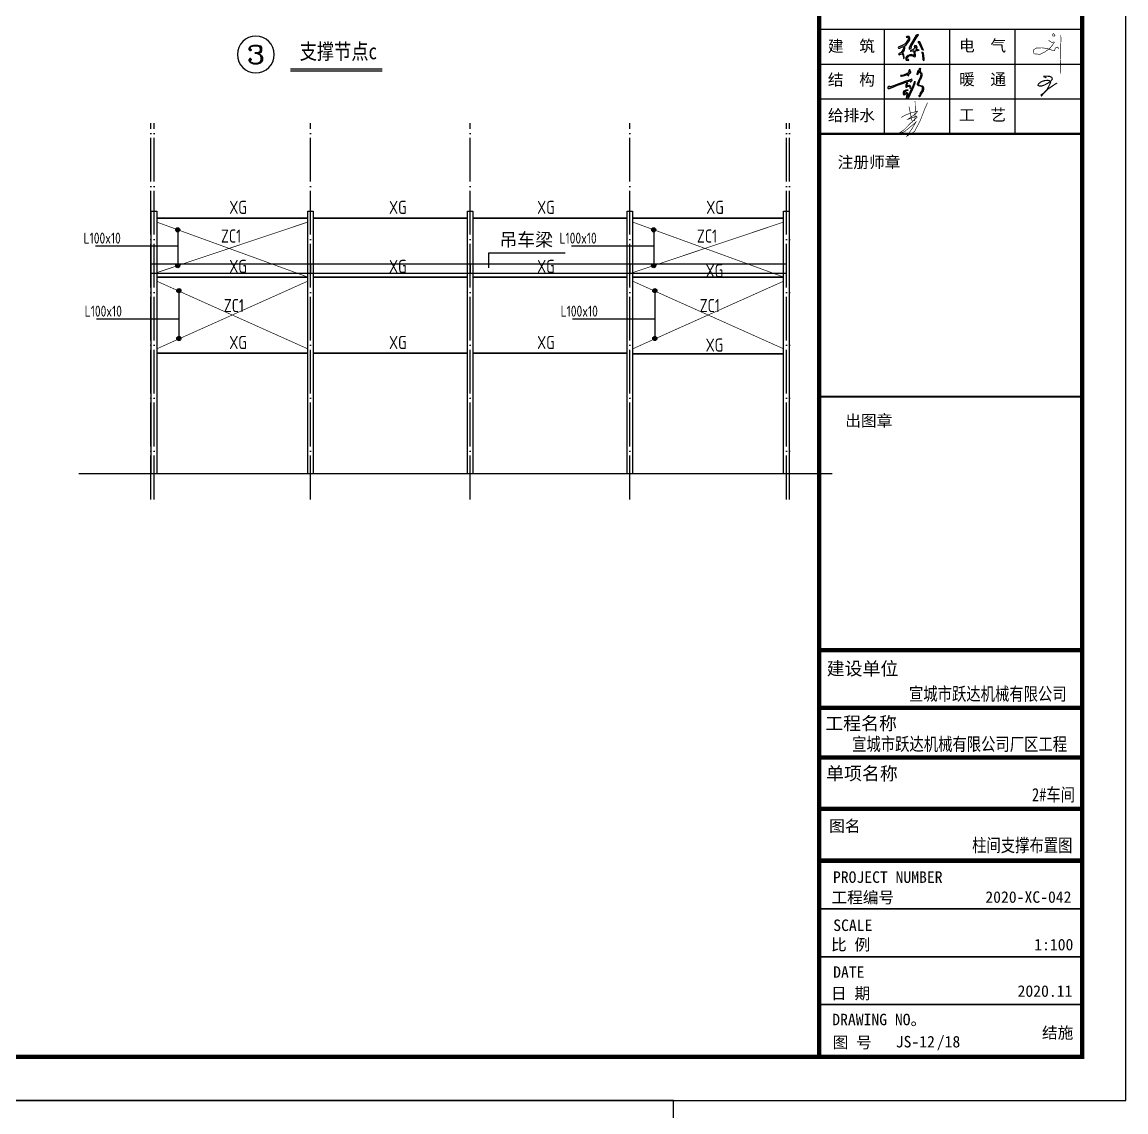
# Model space of a CAD drawing. Extents: x 69728788 to 150163257, y 20675998 to 43663798.
# Drawn here: x 75112183 to 75162631, y 20953765 to 21003570 of the extents above; entities that cross this region are included whole.
import ezdxf
from ezdxf.enums import TextEntityAlignment as Align

# ---------------------------------------------------------------- set-up
doc = ezdxf.new("R2010")
doc.units = 0
doc.header["$LTSCALE"] = 1000
doc.header["$MEASUREMENT"] = 0
doc.linetypes.add('DOTE', pattern=[2.42, 2, -0.2, 0.02, -0.2])
doc.linetypes.add('z', pattern=[36, 30, -2.5, 1, -2.5])
doc.layers.get('0').update_dxf_attribs({"linetype": 'CONTINUOUS'})
for name, color, linetype in [('DOTE', 251, 'DOTE'), ('PUB_DIM', 3, 'CONTINUOUS'), ('PUB_TEXT', 7, 'CONTINUOUS'), ('PUB_TITLE', 4, 'CONTINUOUS'), ('S', 2, 'CONTINUOUS'), ('SAXIS', 253, 'z'), ('TEXT', 7, 'CONTINUOUS'), ('图框', 253, 'CONTINUOUS'), ('线线', 150, 'CONTINUOUS'), ('钢柱', 3, 'CONTINUOUS')]:
    doc.layers.add(name, color=color, linetype=linetype)
doc.styles.add('-楷体_GB2312', font='', dxfattribs={"width": 0.8})
doc.styles.add('-黑体', font='simhei.ttf')
doc.styles.add('_HZDX', font='atssdeng.shx', dxfattribs={"width": 0.8, "bigfont": 'atssdchn.shx'})
doc.styles.add('COMP', font='complex', dxfattribs={"bigfont": 'hztxt'})
doc.styles.add('H1', font='', dxfattribs={"width": 0.7, "height": 300})
doc.styles.add('STYLE-黑体', font='simhei.ttf')
doc.styles.add('TSSD_Rein', font='atssdeng.shx', dxfattribs={"width": 0.7, "bigfont": 'atssdchn.shx'})
doc.styles.add('宋体', font='', dxfattribs={"width": 0.8})
doc.styles.add('黑体', font='simhei.ttf', dxfattribs={"width": 0.6, "height": 4.3})
doc.styles.get('-楷体_GB2312').set_extended_font_data('SimSun')
doc.styles.get('H1').set_extended_font_data('SimSun')
doc.styles.get('宋体').set_extended_font_data('SimSun')

# ---------------------------------------------------------------- blocks, each defined once
blk = doc.blocks.new('hui')
h = blk.add_hatch(color=256)
h.paths.add_polyline_path([(74395639, 22003696), (74395663, 22003679), (74395667, 22003630), (74395675, 22003538), (74395687, 22003513), (74395703, 22003522), (74395703, 22003553), (74395696, 22003618), (74395688, 22003678), (74395662, 22003699)])
h.paths.add_polyline_path([(74395556, 22003939), (74395591, 22003901), (74395638, 22003785), (74395686, 22003751), (74395675, 22003783), (74395650, 22003831), (74395625, 22003897), (74395602, 22003937), (74395573, 22003948)])
h.paths.add_polyline_path([(74395481, 22003829), (74395498, 22003834), (74395508, 22003812), (74395496, 22003801), (74395481, 22003804), (74395470, 22003788), (74395467, 22003777), (74395453, 22003764), (74395397, 22003741), (74395385, 22003735), (74395395, 22003724), (74395454, 22003735), (74395468, 22003732), (74395468, 22003710), (74395471, 22003632), (74395470, 22003616), (74395452, 22003634), (74395414, 22003649), (74395372, 22003644), (74395333, 22003630), (74395301, 22003600), (74395279, 22003568), (74395280, 22003545), (74395289, 22003520), (74395302, 22003520), (74395342, 22003514), (74395353, 22003535), (74395328, 22003535), (74395308, 22003543), (74395317, 22003574), (74395341, 22003607), (74395370, 22003626), (74395394, 22003629), (74395418, 22003630), (74395450, 22003612), (74395478, 22003596), (74395504, 22003607), (74395502, 22003629), (74395499, 22003699), (74395501, 22003735), (74395520, 22003744), (74395550, 22003738), (74395589, 22003750), (74395562, 22003760), (74395509, 22003762), (74395531, 22003787), (74395540, 22003818), (74395527, 22003851), (74395492, 22003859), (74395470, 22003849)])
h.paths.add_polyline_path([(74395563, 22004107), (74395522, 22004092), (74395462, 22003999), (74395380, 22003855), (74395359, 22003800), (74395361, 22003774), (74395398, 22003789), (74395416, 22003797), (74395406, 22003819), (74395405, 22003832), (74395516, 22004022), (74395555, 22004073), (74395569, 22004090)])
h.paths.add_polyline_path([(74395290, 22004049), (74395332, 22004041), (74395351, 22004021), (74395338, 22003992), (74395289, 22003924), (74395266, 22003894), (74395216, 22003866), (74395145, 22003832), (74395105, 22003816), (74395115, 22003796), (74395144, 22003796), (74395198, 22003823), (74395234, 22003823), (74395245, 22003810), (74395216, 22003757), (74395173, 22003698), (74395119, 22003663), (74395131, 22003645), (74395186, 22003664), (74395213, 22003652), (74395226, 22003593), (74395232, 22003560), (74395248, 22003564), (74395242, 22003584), (74395237, 22003640), (74395219, 22003670), (74395205, 22003683), (74395250, 22003752), (74395263, 22003791), (74395260, 22003828), (74395250, 22003841), (74395288, 22003870), (74395347, 22003943), (74395378, 22003987), (74395378, 22004020), (74395358, 22004059), (74395339, 22004063), (74395311, 22004060)])
blk.add_hatch(color=256).paths.add_polyline_path([(74395578, 22002959), (74395570, 22002975), (74395575, 22002994), (74395585, 22003020), (74395598, 22003054), (74395616, 22003080), (74395642, 22003142), (74395647, 22003165), (74395647, 22003186), (74395646, 22003207), (74395638, 22003229), (74395619, 22003245), (74395616, 22003256), (74395613, 22003279), (74395612, 22003294), (74395614, 22003308), (74395619, 22003333), (74395611, 22003335), (74395599, 22003333), (74395584, 22003303), (74395570, 22003287), (74395558, 22003264), (74395550, 22003230), (74395542, 22003206), (74395542, 22003194), (74395549, 22003187), (74395550, 22003197), (74395561, 22003224), (74395568, 22003241), (74395578, 22003261), (74395584, 22003264), (74395590, 22003258), (74395604, 22003235), (74395613, 22003222), (74395627, 22003210), (74395631, 22003185), (74395624, 22003169), (74395619, 22003122), (74395588, 22003070), (74395569, 22003032), (74395547, 22002991), (74395550, 22002954), (74395556, 22002946), (74395567, 22002932), (74395615, 22002923), (74395644, 22002922), (74395657, 22002912), (74395663, 22002895), (74395661, 22002856), (74395653, 22002833), (74395645, 22002817), (74395633, 22002801), (74395612, 22002759), (74395607, 22002727), (74395583, 22002709), (74395586, 22002694), (74395593, 22002684), (74395601, 22002684), (74395609, 22002698), (74395627, 22002736), (74395643, 22002763), (74395666, 22002798), (74395680, 22002821), (74395687, 22002858), (74395687, 22002893), (74395669, 22002924), (74395655, 22002933), (74395625, 22002941), (74395610, 22002942), (74395589, 22002953)])
h = blk.add_hatch(color=256)
h.paths.add_polyline_path([(74395012, 22002915), (74395058, 22002932), (74395139, 22002961), (74395181, 22002980), (74395231, 22002993), (74395260, 22003008), (74395294, 22003020), (74395316, 22003028), (74395354, 22003041), (74395372, 22003048), (74395382, 22003050), (74395384, 22003039), (74395379, 22003028), (74395388, 22003026), (74395394, 22003028), (74395410, 22003039), (74395419, 22003051), (74395428, 22003068), (74395420, 22003083), (74395401, 22003080), (74395359, 22003065), (74395281, 22003039), (74395185, 22003003), (74395125, 22002980), (74395037, 22002947), (74394986, 22002929), (74394979, 22002930), (74394954, 22002917), (74394937, 22002913), (74394933, 22002909), (74394913, 22002910), (74394911, 22002919), (74394907, 22002925), (74394897, 22002921), (74394891, 22002916), (74394874, 22002902), (74394871, 22002894), (74394874, 22002883), (74394883, 22002877), (74394906, 22002877), (74394969, 22002898)])
h.paths.add_polyline_path([(74395356, 22003211), (74395365, 22003215), (74395376, 22003218), (74395385, 22003224), (74395391, 22003228), (74395394, 22003234), (74395398, 22003240), (74395400, 22003252), (74395392, 22003262), (74395385, 22003259), (74395378, 22003251), (74395371, 22003246), (74395367, 22003254), (74395370, 22003259), (74395374, 22003267), (74395379, 22003276), (74395382, 22003284), (74395382, 22003291), (74395379, 22003296), (74395368, 22003298), (74395360, 22003297), (74395357, 22003293), (74395355, 22003285), (74395352, 22003278), (74395351, 22003267), (74395349, 22003259), (74395345, 22003245), (74395344, 22003235), (74395338, 22003227), (74395330, 22003224), (74395317, 22003215), (74395288, 22003203), (74395262, 22003194), (74395247, 22003187), (74395231, 22003180), (74395205, 22003174), (74395175, 22003172), (74395164, 22003168), (74395165, 22003156), (74395184, 22003154), (74395220, 22003159), (74395250, 22003169), (74395279, 22003178), (74395297, 22003188), (74395315, 22003195), (74395324, 22003199), (74395328, 22003195), (74395327, 22003185), (74395329, 22003174), (74395334, 22003165), (74395340, 22003164), (74395348, 22003168), (74395351, 22003175), (74395351, 22003189), (74395351, 22003202)])
h.paths.add_polyline_path([(74395305, 22002934), (74395305, 22002947), (74395304, 22002965), (74395312, 22002976), (74395325, 22002989), (74395323, 22002998), (74395307, 22003001), (74395296, 22002991), (74395289, 22002972), (74395284, 22002956), (74395285, 22002931), (74395284, 22002917), (74395282, 22002907), (74395289, 22002902), (74395299, 22002902), (74395310, 22002911), (74395319, 22002921), (74395335, 22002924), (74395356, 22002925), (74395364, 22002923), (74395373, 22002918), (74395377, 22002906), (74395374, 22002893), (74395377, 22002881), (74395384, 22002880), (74395392, 22002885), (74395395, 22002906), (74395390, 22002930), (74395376, 22002939), (74395350, 22002938), (74395319, 22002937)], flags=17)
h.paths.add_polyline_path([(74395295, 22002826), (74395305, 22002829), (74395328, 22002831), (74395328, 22002843), (74395318, 22002846), (74395300, 22002846), (74395292, 22002843), (74395279, 22002837), (74395268, 22002833), (74395264, 22002824), (74395268, 22002811), (74395274, 22002804), (74395284, 22002805), (74395286, 22002813)], flags=17)
h.paths.add_polyline_path([(74395250, 22002762), (74395256, 22002779), (74395256, 22002802), (74395253, 22002818), (74395241, 22002822), (74395234, 22002814), (74395231, 22002796), (74395226, 22002774), (74395226, 22002752), (74395234, 22002731), (74395239, 22002724), (74395256, 22002726), (74395269, 22002731), (74395279, 22002745), (74395289, 22002752), (74395296, 22002758), (74395305, 22002765), (74395316, 22002755), (74395314, 22002732), (74395308, 22002716), (74395306, 22002689), (74395301, 22002663), (74395296, 22002647), (74395301, 22002634), (74395315, 22002633), (74395329, 22002645), (74395353, 22002674), (74395378, 22002731), (74395411, 22002803), (74395457, 22002909), (74395486, 22002992), (74395491, 22003038), (74395469, 22002973), (74395432, 22002897), (74395407, 22002847), (74395373, 22002766), (74395356, 22002737), (74395334, 22002691), (74395321, 22002670), (74395322, 22002689), (74395327, 22002719), (74395333, 22002740), (74395331, 22002756), (74395323, 22002774), (74395312, 22002781), (74395300, 22002779), (74395283, 22002767), (74395274, 22002755), (74395263, 22002741), (74395251, 22002744)])
for points in [[(74395563, 22004107), (74395522, 22004092), (74395462, 22003999), (74395380, 22003855), (74395359, 22003800), (74395361, 22003774), (74395398, 22003789), (74395416, 22003797), (74395406, 22003819), (74395405, 22003832), (74395516, 22004022), (74395555, 22004073), (74395569, 22004090), (74395563, 22004107)], [(74395290, 22004049), (74395332, 22004041), (74395351, 22004021), (74395338, 22003992), (74395289, 22003924), (74395266, 22003894), (74395216, 22003866), (74395145, 22003832), (74395105, 22003816), (74395115, 22003796), (74395144, 22003796), (74395198, 22003823), (74395234, 22003823), (74395245, 22003810), (74395216, 22003757), (74395173, 22003698), (74395119, 22003663), (74395131, 22003645), (74395186, 22003664), (74395213, 22003652), (74395226, 22003593), (74395232, 22003560), (74395248, 22003564), (74395242, 22003584), (74395237, 22003640), (74395219, 22003670), (74395205, 22003683), (74395250, 22003752), (74395263, 22003791), (74395260, 22003828), (74395250, 22003841), (74395288, 22003870), (74395347, 22003943), (74395378, 22003987), (74395378, 22004020), (74395358, 22004059), (74395339, 22004063), (74395311, 22004060), (74395290, 22004049)], [(74395481, 22003829), (74395498, 22003834), (74395498, 22003834), (74395508, 22003812), (74395496, 22003801), (74395481, 22003804), (74395470, 22003788), (74395467, 22003777), (74395453, 22003764), (74395397, 22003741), (74395385, 22003735), (74395395, 22003724), (74395395, 22003724), (74395454, 22003735), (74395468, 22003732), (74395468, 22003710), (74395471, 22003632), (74395470, 22003616), (74395452, 22003634), (74395414, 22003649), (74395372, 22003644), (74395333, 22003630), (74395301, 22003600), (74395279, 22003568), (74395280, 22003545), (74395289, 22003520), (74395302, 22003520), (74395342, 22003514), (74395353, 22003535), (74395328, 22003535), (74395308, 22003543), (74395317, 22003574), (74395341, 22003607), (74395370, 22003626), (74395394, 22003629), (74395418, 22003630), (74395450, 22003612), (74395478, 22003596), (74395504, 22003607), (74395502, 22003629), (74395499, 22003699), (74395501, 22003735), (74395520, 22003744), (74395550, 22003738), (74395589, 22003750), (74395562, 22003760), (74395509, 22003762), (74395531, 22003787), (74395540, 22003818), (74395527, 22003851), (74395492, 22003859), (74395470, 22003849), (74395481, 22003829)], [(74395556, 22003939), (74395591, 22003901), (74395638, 22003785), (74395686, 22003751), (74395675, 22003783), (74395650, 22003831), (74395625, 22003897), (74395602, 22003937), (74395573, 22003948), (74395556, 22003939)], [(74395639, 22003696), (74395663, 22003679), (74395667, 22003630), (74395675, 22003538), (74395687, 22003513), (74395703, 22003522), (74395703, 22003553), (74395696, 22003618), (74395688, 22003678), (74395662, 22003699), (74395639, 22003696)], [(74395295, 22002826), (74395286, 22002813), (74395284, 22002805), (74395274, 22002804), (74395268, 22002811), (74395264, 22002824), (74395268, 22002833), (74395279, 22002837), (74395292, 22002843), (74395300, 22002846), (74395318, 22002846), (74395328, 22002843), (74395328, 22002831), (74395305, 22002829), (74395295, 22002826), (74395295, 22002826)]]:
    blk.add_lwpolyline(points)
for points, const_width in [([(74398644, 22004139), (74398678, 22004107), (74398693, 22004078), (74398669, 22004068), (74398643, 22004073), (74398637, 22004104), (74398649, 22004127)], 14), ([(74398822, 22004085), (74398829, 22004018), (74398823, 22003881), (74398821, 22003784), (74398818, 22003552), (74398815, 22003492), (74398816, 22003407), (74398823, 22003303), (74398823, 22003243), (74398819, 22003260), (74398818, 22003379), (74398825, 22003448)], 14), ([(74398542, 22003974), (74398618, 22003927), (74398667, 22003935), (74398676, 22003927), (74398633, 22003865), (74398581, 22003802), (74398532, 22003759), (74398440, 22003697), (74398345, 22003654), (74398209, 22003666), (74398203, 22003758), (74398264, 22003797), (74398395, 22003803), (74398518, 22003785), (74398623, 22003750), (74398679, 22003736), (74398699, 22003792), (74398709, 22003806), (74398751, 22003820), (74398778, 22003781)], 14), ([(74398496, 22003117), (74398436, 22003143), (74398437, 22003156), (74398468, 22003156), (74398570, 22003151), (74398618, 22003128), (74398632, 22003090), (74398603, 22003050), (74398536, 22002999), (74398450, 22002952), (74398388, 22002929), (74398329, 22002931), (74398300, 22002948), (74398313, 22002978), (74398370, 22003024), (74398445, 22003052), (74398529, 22003061), (74398577, 22003047), (74398591, 22003019), (74398580, 22002987), (74398549, 22002923), (74398510, 22002851), (74398446, 22002783), (74398401, 22002724), (74398380, 22002705), (74398373, 22002728), (74398446, 22002777), (74398526, 22002859), (74398692, 22002971), (74398739, 22003000)], 26), ([(74395495, 22002590), (74395498, 22002403), (74395494, 22002251), (74395492, 22002177), (74395482, 22002133)], 14), ([(74395177, 22002211), (74395252, 22002256), (74395400, 22002316), (74395549, 22002354), (74395521, 22002307), (74395331, 22002170), (74395400, 22002193), (74395523, 22002242), (74395540, 22002216), (74395409, 22002099), (74395238, 22001926), (74395115, 22001846), (74395252, 22001886), (74395427, 22002030), (74395514, 22002106), (74395426, 22001957), (74395306, 22001784), (74395482, 22001891), (74395613, 22002140), (74395703, 22002377), (74395777, 22002547)], 14), ([(74395356, 22002457), (74395414, 22002170), (74395431, 22002116), (74395443, 22002098)], 14)]:
    blk.add_lwpolyline(points, dxfattribs=dict(const_width=const_width))
for points in [[(74395578, 22003261), (74395568, 22003241), (74395561, 22003224), (74395550, 22003197), (74395549, 22003187), (74395542, 22003194), (74395542, 22003206), (74395550, 22003230), (74395558, 22003264), (74395570, 22003287), (74395584, 22003303), (74395599, 22003333), (74395611, 22003335), (74395619, 22003333), (74395614, 22003308), (74395612, 22003294), (74395613, 22003279), (74395616, 22003256), (74395619, 22003245), (74395638, 22003229), (74395646, 22003207), (74395647, 22003186), (74395647, 22003165), (74395642, 22003142), (74395616, 22003080), (74395598, 22003054), (74395585, 22003020), (74395575, 22002994), (74395570, 22002975), (74395578, 22002959), (74395589, 22002953), (74395610, 22002942), (74395625, 22002941), (74395655, 22002933), (74395669, 22002924), (74395687, 22002893), (74395687, 22002858), (74395680, 22002821), (74395666, 22002798), (74395643, 22002763), (74395627, 22002736), (74395609, 22002698), (74395601, 22002684), (74395593, 22002684), (74395586, 22002694), (74395583, 22002709), (74395607, 22002727), (74395612, 22002759), (74395633, 22002801), (74395645, 22002817), (74395653, 22002833), (74395661, 22002856), (74395663, 22002895), (74395657, 22002912), (74395644, 22002922), (74395615, 22002923), (74395567, 22002932), (74395556, 22002946), (74395550, 22002954), (74395547, 22002991), (74395569, 22003032), (74395588, 22003070), (74395619, 22003122), (74395624, 22003169), (74395631, 22003185), (74395627, 22003210), (74395613, 22003222), (74395604, 22003235), (74395590, 22003258), (74395584, 22003264), (74395578, 22003261)], [(74394979, 22002930), (74394954, 22002917), (74394937, 22002913), (74394933, 22002909), (74394913, 22002910), (74394911, 22002919), (74394907, 22002925), (74394897, 22002921), (74394891, 22002916), (74394874, 22002902), (74394871, 22002894), (74394874, 22002883), (74394883, 22002877), (74394906, 22002877), (74394969, 22002898), (74395012, 22002915), (74395058, 22002932), (74395139, 22002961), (74395181, 22002980), (74395231, 22002993), (74395260, 22003008), (74395294, 22003020), (74395316, 22003028), (74395354, 22003041), (74395372, 22003048), (74395382, 22003050), (74395384, 22003039), (74395379, 22003028), (74395388, 22003026), (74395394, 22003028), (74395410, 22003039), (74395419, 22003051), (74395428, 22003068), (74395420, 22003083), (74395401, 22003080), (74395359, 22003065), (74395281, 22003039), (74395185, 22003003), (74395125, 22002980), (74395037, 22002947), (74394986, 22002929), (74394979, 22002930)], [(74395231, 22003180), (74395205, 22003174), (74395175, 22003172), (74395164, 22003168), (74395165, 22003156), (74395184, 22003154), (74395220, 22003159), (74395250, 22003169), (74395279, 22003178), (74395297, 22003188), (74395315, 22003195), (74395324, 22003199), (74395324, 22003199), (74395328, 22003195), (74395327, 22003185), (74395329, 22003174), (74395334, 22003165), (74395340, 22003164), (74395348, 22003168), (74395351, 22003175), (74395351, 22003189), (74395351, 22003202), (74395356, 22003211), (74395365, 22003215), (74395376, 22003218), (74395385, 22003224), (74395391, 22003228), (74395394, 22003234), (74395398, 22003240), (74395400, 22003252), (74395392, 22003262), (74395385, 22003259), (74395378, 22003251), (74395371, 22003246), (74395371, 22003246), (74395371, 22003246), (74395367, 22003254), (74395370, 22003259), (74395374, 22003267), (74395379, 22003276), (74395382, 22003284), (74395382, 22003291), (74395379, 22003296), (74395368, 22003298), (74395360, 22003297), (74395357, 22003293), (74395355, 22003285), (74395352, 22003278), (74395351, 22003267), (74395349, 22003259), (74395345, 22003245), (74395344, 22003235), (74395338, 22003227), (74395330, 22003224), (74395317, 22003215), (74395288, 22003203), (74395262, 22003194), (74395247, 22003187), (74395231, 22003180)], [(74395226, 22002752), (74395226, 22002774), (74395231, 22002796), (74395234, 22002814), (74395241, 22002822), (74395253, 22002818), (74395256, 22002802), (74395256, 22002779), (74395250, 22002762), (74395251, 22002744), (74395263, 22002741), (74395274, 22002755), (74395283, 22002767), (74395300, 22002779), (74395312, 22002781), (74395323, 22002774), (74395331, 22002756), (74395333, 22002740), (74395327, 22002719), (74395322, 22002689), (74395321, 22002670), (74395334, 22002691), (74395356, 22002737), (74395373, 22002766), (74395407, 22002847), (74395432, 22002897), (74395469, 22002973), (74395491, 22003038), (74395486, 22002992), (74395457, 22002909), (74395411, 22002803), (74395378, 22002731), (74395353, 22002674), (74395329, 22002645), (74395315, 22002633), (74395301, 22002634), (74395296, 22002647), (74395301, 22002663), (74395306, 22002689), (74395308, 22002716), (74395314, 22002732), (74395314, 22002732), (74395316, 22002755), (74395305, 22002765), (74395296, 22002758), (74395289, 22002752), (74395279, 22002745), (74395269, 22002731), (74395256, 22002726), (74395239, 22002724), (74395234, 22002731), (74395226, 22002752)], [(74395305, 22002947), (74395304, 22002965), (74395312, 22002976), (74395325, 22002989), (74395323, 22002998), (74395307, 22003001), (74395296, 22002991), (74395289, 22002972), (74395284, 22002956), (74395285, 22002931), (74395284, 22002917), (74395282, 22002907), (74395289, 22002902), (74395299, 22002902), (74395310, 22002911), (74395319, 22002921), (74395335, 22002924), (74395356, 22002925), (74395364, 22002923), (74395373, 22002918), (74395377, 22002906), (74395374, 22002893), (74395377, 22002881), (74395384, 22002880), (74395392, 22002885), (74395395, 22002906), (74395390, 22002930), (74395376, 22002939), (74395350, 22002938), (74395319, 22002937), (74395305, 22002934), (74395305, 22002947)]]:
    blk.add_lwpolyline(points, close=True)
blk = doc.blocks.new('_INDEX1')
at = {"const_width": 0.035}
blk.add_lwpolyline([(-0.5, 0, 1), (0.5, 0, 1)], format="xyb", close=True, dxfattribs=at)
at = {"style": 'COMP', "width": 2.333333}
blk.add_attdef('1', text='', height=0.5, dxfattribs=at).set_placement((-0.25, -0.25), (0.25, -0.25), align=Align.FIT)

msp = doc.modelspace()

# ---------------------------------------------------------------- hatches: boundary and pattern name
at = {"layer": 'PUB_DIM'}
for points in [[(75119204.1, 20994077.3, 1), (75119391.9, 20994077.3, 1)], [(75140954.1, 20994077.3, 1), (75141141.9, 20994077.3, 1)], [(75119204.1, 20992433.5, 1), (75119391.9, 20992433.5, 1)], [(75140954.1, 20992433.5, 1), (75141141.9, 20992433.5, 1)], [(75119256, 20991294.4, 1), (75119443.7, 20991294.4, 1)], [(75141006, 20991294.4, 1), (75141193.7, 20991294.4, 1)], [(75119256, 20989111.4, 1), (75119443.7, 20989111.4, 1)], [(75141006, 20989111.4, 1), (75141193.7, 20989111.4, 1)]]:
    msp.add_hatch(color=256, dxfattribs=at).paths.add_polyline_path(points)

# ---------------------------------------------------------------- linework, layer by layer
msp.add_line((75128634.2, 21001332.9), (75124448, 21001332.9))
msp.add_lwpolyline([(75133520.4, 20992345), (75133520.4, 20993028), (75137002.6, 20993028)])
at = {"const_width": 50}
msp.add_lwpolyline([(75149216.9, 20982932.6), (75114775.9, 20982932.6)], dxfattribs=at)
at = {"layer": 'DOTE', "color": 25, "linetype": 'DOTE'}
for p, q in [((75118062.7, 20981758.8), (75118062.7, 20998944)), ((75118212.7, 20981758.8), (75118212.7, 20998944)), ((75125362.7, 20981758.8), (75125362.7, 20998944)), ((75132662.7, 20981758.8), (75132662.7, 20998944)), ((75139962.7, 20981758.8), (75139962.7, 20998944)), ((75147112.7, 20981758.8), (75147112.7, 20998944)), ((75147262.7, 20981758.8), (75147262.7, 20998944))]:
    msp.add_line(p, q, dxfattribs=at)
at = {"layer": 'PUB_DIM'}
for p, q in [((75119298, 20994097.7), (75119298, 20992433.5)), ((75141048, 20994097.7), (75141048, 20992433.5)), ((75119298, 20993327.1), (75115538.7, 20993327.1)), ((75141048, 20993327.1), (75137288.7, 20993327.1)), ((75119349.8, 20991275.9), (75119349.8, 20989111.4)), ((75141099.8, 20991275.9), (75141099.8, 20989111.4)), ((75119349.8, 20989989.6), (75115590.5, 20989989.6)), ((75141099.8, 20989989.6), (75137340.5, 20989989.6))]:
    msp.add_line(p, q, dxfattribs=at)
for centre in [(75119298, 20994077.3), (75141048, 20994077.3), (75119298, 20992433.5), (75141048, 20992433.5), (75119349.8, 20991294.4), (75141099.8, 20991294.4), (75119349.8, 20989111.4), (75141099.8, 20989111.4)]:
    msp.add_circle(centre, 93.9, dxfattribs=at)
at = {"layer": 'PUB_TEXT', "const_width": 60}
msp.add_lwpolyline([(75124442.3, 21001424.2), (75128647.8, 21001424.2)], dxfattribs=at)
at = {"layer": 'PUB_TITLE'}
for points in [[(75043830.5, 20954287.7), (75162630.5, 20954287.7), (75162630.5, 21038287.7), (75043830.5, 21038287.7)], [(75043830.5, 20908087.7), (75141950.5, 20908087.7), (75141950.5, 20954287.7), (75043830.5, 20954287.7)]]:
    msp.add_lwpolyline(points, close=True, dxfattribs=at)
at = {"layer": 'PUB_TITLE', "const_width": 200}
msp.add_lwpolyline([(75048830.5, 20956287.7), (75160630.5, 20956287.7), (75160630.5, 21036287.7), (75048830.5, 21036287.7)], close=True, dxfattribs=at)
at = {"layer": 'PUB_TITLE', "const_width": 30}
for points in [[(75118337.7, 20992118.8), (75125237.7, 20994429.9)], [(75118337.7, 20994429.9), (75125237.7, 20991918.8)], [(75118337.7, 20992118.8), (75125237.7, 20994429.9)], [(75118337.7, 20994429.9), (75125237.7, 20991918.8)], [(75140087.7, 20992118.8), (75146987.7, 20994429.9)], [(75140087.7, 20994429.9), (75146987.7, 20991918.8)], [(75140087.7, 20992118.8), (75146987.7, 20994429.9)], [(75140087.7, 20994429.9), (75146987.7, 20991918.8)], [(75118337.7, 20988636.9), (75125237.7, 20991729.9)], [(75118337.7, 20991729.9), (75125237.7, 20988636.9)], [(75118337.7, 20988636.9), (75125237.7, 20991729.9)], [(75118337.7, 20991729.9), (75125237.7, 20988636.9)], [(75140087.7, 20988636.9), (75146987.7, 20991729.9)], [(75140087.7, 20991729.9), (75146987.7, 20988636.9)], [(75140087.7, 20988636.9), (75146987.7, 20991729.9)], [(75140087.7, 20991729.9), (75146987.7, 20988636.9)]]:
    msp.add_lwpolyline(points, dxfattribs=at)
at = {"layer": 'S', "ltscale": 100, "const_width": 70}
for points in [[(75118337.7, 20994611.9), (75125237.7, 20994611.9)], [(75125487.7, 20994611.9), (75132537.7, 20994611.9)], [(75132787.7, 20994611.9), (75139837.7, 20994611.9)], [(75140087.7, 20994611.9), (75146987.7, 20994611.9)], [(75118337.7, 20991911.9), (75125237.7, 20991911.9)], [(75125487.7, 20991911.9), (75132537.7, 20991911.9)], [(75132787.7, 20991911.9), (75139837.7, 20991911.9)], [(75140087.7, 20991911.9), (75146987.7, 20991911.9)], [(75118337.7, 20988436.9), (75125237.7, 20988436.9)], [(75125487.7, 20988436.9), (75132537.7, 20988436.9)], [(75132787.7, 20988436.9), (75139837.7, 20988436.9)], [(75140087.7, 20988411.9), (75146987.7, 20988411.9)]]:
    msp.add_lwpolyline(points, dxfattribs=at)
at = {"layer": 'SAXIS'}
for points in [[(75118087.7, 20992526.8), (75125357.7, 20992526.8), (75125357.7, 20992076.8), (75118087.7, 20992076.8)], [(75125367.7, 20992526.8), (75132657.7, 20992526.8), (75132657.7, 20992076.8), (75125367.7, 20992076.8)], [(75132667.7, 20992526.8), (75139957.7, 20992526.8), (75139957.7, 20992076.8), (75132667.7, 20992076.8)], [(75139967.7, 20992526.8), (75147107.7, 20992526.8), (75147107.7, 20992076.8), (75139967.7, 20992076.8)]]:
    msp.add_lwpolyline(points, close=True, dxfattribs=at)
at = {"layer": '图框', "color": 0}
for p, q in [((75148612, 21003247.2), (75160630.5, 21003247.2)), ((75148612, 21001653.6), (75160630.5, 21001653.6)), ((75148612, 21000060), (75160630.5, 21000060)), ((75148612, 20998466.4), (75160630.5, 20998466.4))]:
    msp.add_line(p, q, dxfattribs=at)
at = {"layer": '图框', "color": 4}
for points, const_width in [([(75148612, 21036287.7), (75148612, 20956287.7)], 197.2), ([(75148612, 20974870.3), (75160586.8, 20974870.3)], 199.2), ([(75148612, 20972236.3), (75160590.5, 20972236.3)], 199.2), ([(75148612, 20969957.6), (75160630.5, 20969957.6)], 199.2), ([(75148612, 20967616.1), (75160630.5, 20967616.1)], 199.2), ([(75148612, 20965247), (75160630.5, 20965247)], 199.2), ([(75148612, 20963049.3), (75160630.5, 20963049.3)], 80.7), ([(75148612, 20960855.4), (75160630.5, 20960855.4)], 80.7), ([(75148612, 20958678.1), (75160630.5, 20958678.1)], 80.7)]:
    msp.add_lwpolyline(points, dxfattribs=dict(at, const_width=const_width))
at = {"layer": '图框', "color": 0, "const_width": 100}
msp.add_lwpolyline([(75148612, 21018784.8), (75160630.5, 21018784.8), (75160630.5, 20998466.4), (75148612, 20998466.4)], close=True, dxfattribs=at)
at = {"layer": '图框', "color": 0}
for points in [[(75151600, 20998466.4), (75151600, 21003247.2)], [(75154588, 20998466.4), (75154588, 21003247.2)], [(75157576, 20998466.4), (75157576, 21003247.2)]]:
    msp.add_lwpolyline(points, dxfattribs=at)
for points, const_width in [([(75148612, 20998466.4), (75160630.5, 20998466.4)], 80.7), ([(75148612, 20986452.5), (75160630.5, 20986452.5)], 100)]:
    msp.add_lwpolyline(points, dxfattribs=dict(at, const_width=const_width))
at = {"layer": '钢柱'}
for points in [[(75118087.7, 20994932.6), (75118337.7, 20994932.6), (75118337.7, 20982932.6), (75118087.7, 20982932.6)], [(75125237.7, 20994932.6), (75125487.7, 20994932.6), (75125487.7, 20982932.6), (75125237.7, 20982932.6)], [(75132537.7, 20994932.6), (75132787.7, 20994932.6), (75132787.7, 20982932.6), (75132537.7, 20982932.6)], [(75139837.7, 20994932.6), (75140087.7, 20994932.6), (75140087.7, 20982932.6), (75139837.7, 20982932.6)], [(75146987.7, 20994932.6), (75147237.7, 20994932.6), (75147237.7, 20982932.6), (75146987.7, 20982932.6)]]:
    msp.add_lwpolyline(points, close=True, dxfattribs=at)

# ---------------------------------------------------------------- block references
at = {"layer": 'PUB_TEXT'}
ref = msp.add_blockref('_INDEX1', (75122863.6, 21002085.7), dxfattribs=dict(at, xscale=1679.957997724414, yscale=1679.958000071347, zscale=1679.958))
ref.add_attrib('1', '3', dxfattribs={"layer": '0', "height": 840, "style": 'COMP', "width": 1.5}).set_placement((75122443.6, 21001665.7), (75123283.6, 21001665.7), align=Align.FIT)
at = {"layer": '线线', "xscale": 2, "yscale": 2, "zscale": 2}
msp.add_blockref('hui', (-73637993.7, -23005212), dxfattribs=at)

# ---------------------------------------------------------------- texts
at = {"color": 6, "style": 'H1'}
msp.add_text('吊车梁', height=600, dxfattribs=at).set_placement((75135223.4, 20993641.4), align=Align.MIDDLE)
at = {"insert": (75152884.3, 20972573.6), "char_height": 3.333, "width": 58.781, "attachment_point": 1}
msp.add_mtext('宣城嘉怡纸箱包装有限公司', dxfattribs=at)
at = {"layer": 'PUB_TEXT', "width": 0.8}
for s, height, style, p in [('支撑节点c', 719.98, '-楷体_GB2312', (75124873.1, 21001871)), ('L100x10', 500, '_HZDX', (75114994.1, 20993446.5)), ('ZC1', 600, 'TSSD_Rein', (75121274.3, 20993490.8)), ('L100x10', 500, '_HZDX', (75136744.1, 20993446.5)), ('ZC1', 600, 'TSSD_Rein', (75143024.3, 20993490.8)), ('L100x10', 500, '_HZDX', (75115045.9, 20990109)), ('ZC1', 600, 'TSSD_Rein', (75121402.5, 20990315.1)), ('L100x10', 500, '_HZDX', (75136795.9, 20990109)), ('ZC1', 600, 'TSSD_Rein', (75143152.5, 20990315.1))]:
    msp.add_text(s, height=height, dxfattribs=dict(at, style=style)).set_placement(p)
at = {"layer": 'PUB_TEXT', "style": 'TSSD_Rein', "width": 0.8}
for p in [(75122054.5, 20995104.5), (75129354.5, 20995104.5), (75136123.2, 20995104.5), (75143852.2, 20995104.5), (75122054.5, 20992404.5), (75129354.5, 20992404.5), (75136123.2, 20992404.5), (75143824, 20992204.5), (75122054.5, 20988929.5), (75129354.5, 20988929.5), (75136123.2, 20988929.5), (75143824, 20988811.4)]:
    msp.add_text('XG', height=600, dxfattribs=at).set_placement(p, align=Align.MIDDLE)
at = {"layer": 'TEXT', "color": 3, "style": '-黑体', "width": 0.8}
for s, p in [('宣城市跃达机械有限公司', (75152715.4, 20972569.2)), ('宣城市跃达机械有限公司厂区工程', (75150116.7, 20970274.8)), ('2#车间', (75158338.9, 20967963.4)), ('柱间支撑布置图', (75155600.1, 20965651.1))]:
    msp.add_text(s, height=600.3, dxfattribs=at).set_placement(p)
at = {"layer": '图框', "color": 0}
for s, height, style, p in [('建  筑', 525.89, 'STYLE-黑体', (75149008.1, 21002211.2)), ('电  气', 525.89, 'STYLE-黑体', (75155002.3, 21002228.5)), ('结  构', 525.89, 'STYLE-黑体', (75149008.1, 21000672.3)), ('暖  通', 525.89, 'STYLE-黑体', (75155002.3, 21000689.6)), ('给排水', 525.89, 'STYLE-黑体', (75149008.1, 20999046.7)), ('工  艺', 525.89, 'STYLE-黑体', (75155002.3, 20999064)), ('PROJECT NUMBER', 525.888, '黑体', (75149241.2, 20964233))]:
    msp.add_text(s, height=height, dxfattribs=dict(at, style=style)).set_placement(p)
at = {"layer": '图框', "color": 4}
for s, height, style, p in [('注册师章', 525.89, '黑体', (75149455.7, 20996905.3)), ('出图章', 525.89, '黑体', (75149802.4, 20985091.6)), ('建设单位', 600, '黑体', (75148955.3, 20973724.9)), ('工程名称', 600, '黑体', (75148888.9, 20971221.8)), ('单项名称', 600, '黑体', (75148928.9, 20968930.2)), ('图名', 525.89, '黑体', (75149067.3, 20966566)), ('工程编号', 525.89, '黑体', (75149170.3, 20963303.4)), ('2020-XC-042', 525.888, '宋体', (75156206.9, 20963321.5)), ('SCALE', 525.89, '黑体', (75149254.1, 20962032.3)), ('比 例', 525.89, '黑体', (75149152.6, 20961146.4)), ('1:100', 525.89, '宋体', (75158439.9, 20961148.5)), ('DATE', 525.89, '黑体', (75149251.3, 20959895.1)), ('日 期', 525.89, '黑体', (75149152.6, 20958920.8)), ('2020.11', 525.89, '宋体', (75157678.7, 20959025.5)), ('DRAWING NO。', 525.888, '黑体', (75149209.8, 20957725.7)), ('图 号', 525.89, '黑体', (75149227.3, 20956675.6))]:
    msp.add_text(s, height=height, dxfattribs=dict(at, style=style)).set_placement(p)
at = {"layer": '图框', "color": 3, "style": '宋体'}
for s, p in [('结施', (75158794.4, 20957120.6)), ('JS-12', (75152111.7, 20956712.3)), ('/18', (75153987.1, 20956712.3))]:
    msp.add_text(s, height=525.89, dxfattribs=at).set_placement(p)

doc.saveas('drawing.dxf')
